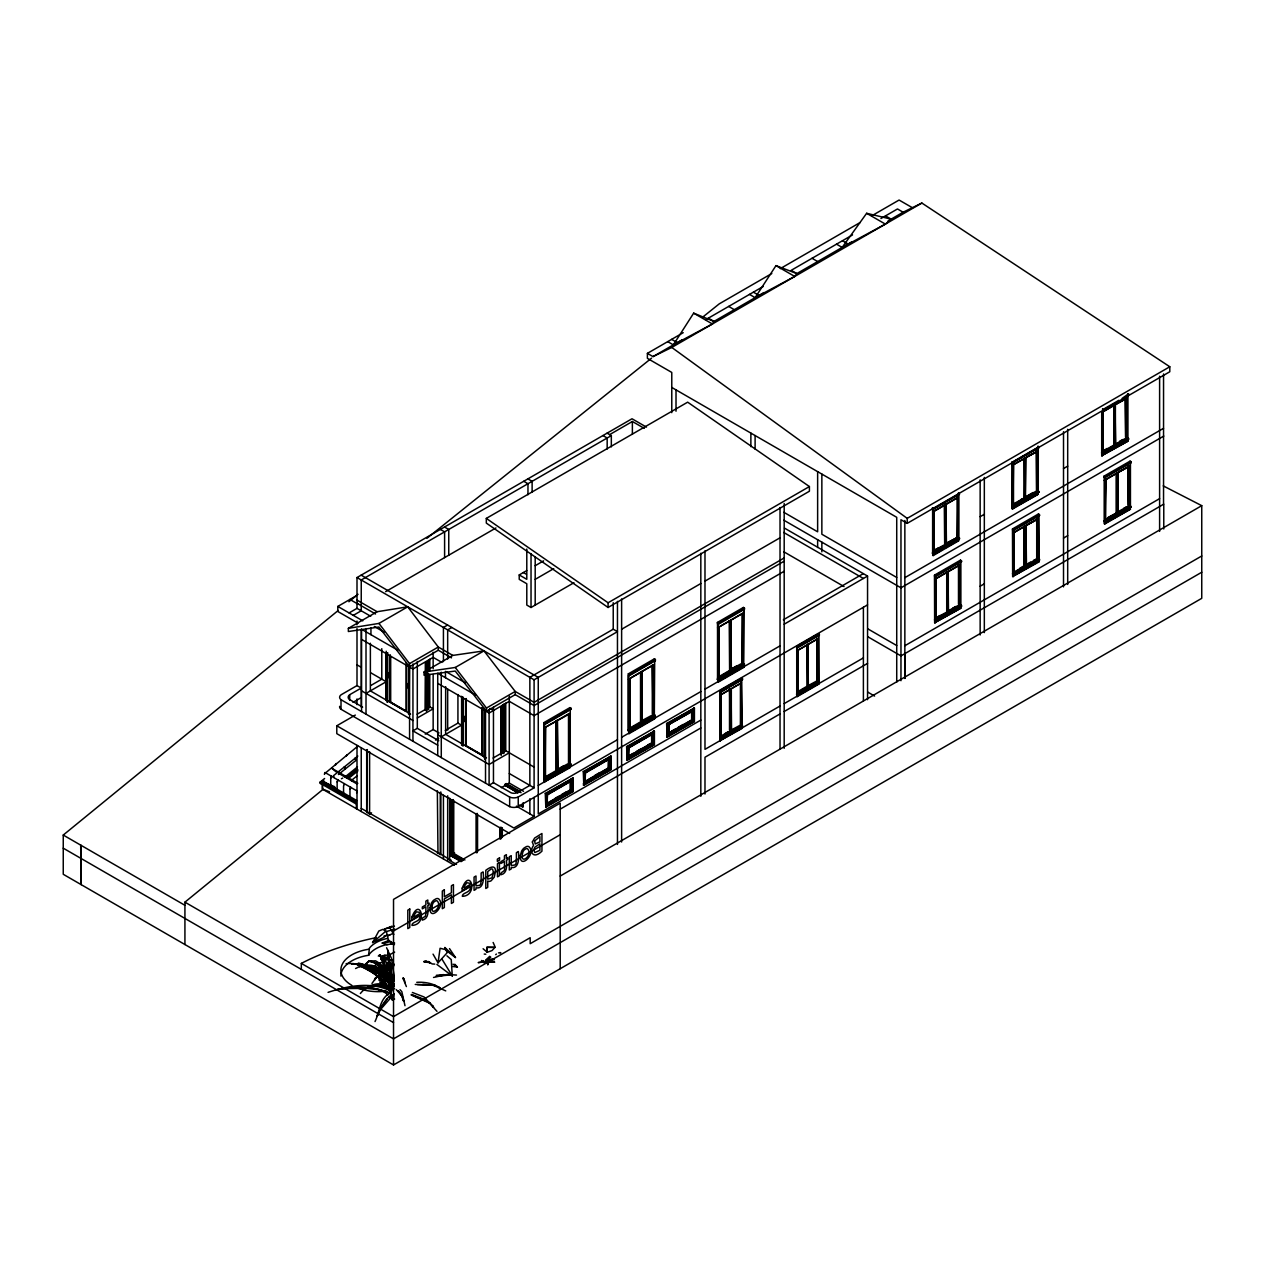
<?xml version="1.0" encoding="UTF-8"?>
<svg xmlns="http://www.w3.org/2000/svg" width="1265" height="1265" viewBox="0 0 1265 1265"><rect width="100%" height="100%" fill="white"/><g stroke="black" fill="none" stroke-linecap="round" stroke-linejoin="round"><path stroke-width="1.5" d="M784.189 557.96L534.099 702.344L515.203 691.449L484.005 650.874L452.807 655.412L424.044 672.015L424.044 675.21L455.242 671.051L486.456 711.246L515.203 694.643L534.099 705.538L784.189 561.154L784.189 503.486M486.313 518.397L486.313 523.093L608.086 607.469L809.41 491.231L809.41 486.551L687.654 402.175L486.313 518.397L608.086 602.773L608.086 607.469M486.456 711.246L486.456 708.052L455.242 667.477L424.044 672.015M515.203 694.643L515.203 691.449L486.456 708.052M526.746 570.594L519.219 574.942L519.219 579.354L526.793 583.734L526.793 605.065L531.031 607.5L573.946 582.722M535.19 605.097L535.19 556.647M632.374 434.369L632.374 421.498L644.312 428.376M784.189 748.295L784.189 561.154M389.414 956.735L387.058 955.138L383.769 955.47L381.255 956.973L380.797 959.012L389.32 957.336M392.024 966.571L392.245 963.345L391.755 966.444M393.668 981.608L394.016 975.979M390.3 964.151L389.952 968.927L387.327 966.191L390.806 970.682M371.736 969.733L371.878 968.184M438.022 962.855L440.094 948.276L446.245 949.778L447.004 952.909L438.022 962.855L433.041 954.126M379.342 977.703L379.073 980.391L386.6 979.3M392.798 996.899L392.672 998.18L389.557 997.737M378.298 956.055L379.974 954.822L382.615 959.629L389.541 978.794M393.304 983.569L394.048 977.086M392.83 983.49L393.747 976.074M393.921 993.547L393.431 1000.046L390.679 998.069L393.02 999.097M392.197 998.401L392.403 996.915M629.385 729.399L629.685 678.562L629.29 727.928M390.806 994.432L392.087 989.53L394.569 988.55M383.912 962.206L385.683 957.684M392.024 967.013L392.008 963.566L391.375 966.745M393.605 986.7L394.111 984.028M394.427 926.138L384.117 929.206L389.509 927.245L393.794 934.44M933.538 551.999L934.076 511.787M1013.581 573.219L1013.882 532.518L1013.486 571.954M1102.637 452.427L1102.954 411.71L1102.542 451.146M375.025 1021.551C379.69 1011.984 379.437 999.318 389.446 993.262L391.217 994.843M392.925 967.425L394.316 964.23M324.409 774.401L324.979 772.488L357.157 791.068L356.588 792.981M337.217 781.802L337.802 779.888M337.36 781.881L337.929 779.967M343.764 785.581L344.207 783.588M350.041 789.202L350.611 787.289M350.168 789.281L350.753 787.368M383.659 963.898L381.998 969.196L383.2 973.844M379.532 954.933L379.247 955.565C384.196 957.905 386.758 972.152 389.335 978.715M394.048 994.021L380.401 1009.628L377.112 1016.317C380.053 1008.379 384.339 1000.141 391.17 995.033L392.277 995.239M377.096 1016.317L377.887 1014.119M379.247 955.549C387.216 956.308 389.256 975.552 392.34 983.047M371.957 983.443L377.776 975.552L380.812 974.097L384.101 974.935M372.574 942.567L378.82 931.024L382.757 929.38L386.378 931.404L387.09 934.535L384.054 937.27L372.574 942.567L384.924 931.957L394.775 929.143M378.82 1011.858L387.39 998.559M374.567 979.853L375.579 977.94L374.567 979.853C378.915 969.686 393.889 977.212 394.142 986.542M324.583 773.69L357.821 746.129M335.367 765.009L336.031 763.696M335.589 764.819L336.269 763.507M346.151 756.312L347.053 754.826M356.92 747.631L357.6 746.318M340.902 976.09A37.333 21.552 0 0 1 368.574 955.265L369.475 948.07A32.147 18.564 0 0 1 387.485 938.393M368.842 955.249L369.475 954.063A32.147 18.564 0 0 1 387.485 944.386M391.407 967.346L392.941 964.721L393.225 967.393M667.714 341.629L673.344 344.871L712.416 323.982L713.982 321.421L763.933 292.579M362.47 966.95L368.779 961.084L375.563 960.831C384.307 965.495 389.92 974.445 392.261 983.885M673.344 344.871L693.663 313.151L713.982 321.421L708.353 318.163M749.513 294.397L755.142 297.655L775.983 265.618L796.824 273.588L851.456 242.042M365.949 964.088L368.842 961.289C380.923 961.4 389.288 973.623 392.229 984.265M842.158 247.418L866.636 213.295L891.113 219.145L885.389 224.111L842.158 247.418L836.529 244.161M360.367 993.515C367.672 984.328 381.998 979.474 391.454 988.977M755.142 297.655L794.736 276.45L796.824 273.588L791.194 270.331L852.547 234.911M364.099 990.353L365.506 988.835L364.099 990.353C369.949 983.664 380.876 984.534 388.545 987M384.212 962.127L378.725 962.965L374.219 966.001L381.998 969.196L389.177 962.886L386.837 962.301M568.38 792.443L559.446 798.278L572.144 790.34L572.539 778.955L546.338 794.072L546.464 805.773M606.362 770.543L597.428 776.394L610.141 768.44L610.536 757.055L584.319 772.188L584.319 783.794L610.536 768.677L583.276 783.794M653.483 732.451L627.677 747.204L627.82 758.889L653.483 743.456L652.693 731.992M693.362 720.892L693.884 708.985L667.683 724.102L667.683 735.724L693.884 720.591L666.623 735.724M355.591 968.531L363.387 964.626L372.052 965.353A39.041 31.72 9.6 0 1 386.869 976.406M384.196 959.85L388.94 957.969M361.49 965.527L359.877 966.681L363.403 964.815L371.799 966.84A39.041 31.72 9.6 0 1 392.292 987.791M1163.231 485.886L1201.75 505.668L1201.75 598.329L393.526 1064.956L63.25 874.289L63.25 835.058L338.198 610.489M348.887 601.76L358.042 594.281M184.927 944.528L184.927 902.166L322.97 789.407M328.394 786.64L320.045 783.335L320.045 782.165L324.599 778.497M357.821 756.059L333.517 775.666L334.181 777.501M338.403 774.528L356.066 760.297L355.307 758.099M345.187 776.821L357.457 766.922M346.752 777.026L357.283 768.551M347.227 778.339L357.853 769.768M348.745 778.275L357.853 770.923M351.259 780.537L357.283 775.698M426.922 538.305L651.538 358.153M702.312 317.436L719.232 303.869L771.824 273.509M359.877 966.666L361.426 965.432M388.719 955.692L385.129 958.396L380.986 959.582L388.308 958.554M640.786 751.394L649.72 745.559M667.019 735.345L689.725 722.457M377.096 972.295L381.998 969.196L376.274 963.946M680.791 728.308L693.489 720.37L668.078 734.728L668.078 724.339L692.698 710.124L692.698 720.512M387.976 955.534L394.633 952.15M485.618 960.214L489.666 956.356L490.757 957.131L486.25 960.182L493.081 958.759L494.394 959.676L487.8 960.42L488.59 962.633L487.737 964.895L487.231 960.435M377.982 975.805L376.717 976.548C384.513 973.433 391.423 981.624 392.213 988.851M780.315 268.607L860.058 222.561M871.933 215.714L899.083 200.044L912.603 207.84M671.778 412.659L671.778 372.432L647.395 358.359L647.395 353.362L683.226 332.679M705.933 319.555L763.238 286.475M880.93 218.529L897.486 208.962L903.115 212.22L921.869 203.048L1169.793 366.755L1169.793 371.752L907.211 523.362L900.965 519.741L900.965 680.712M647.395 353.362L653.025 356.604L682.23 339.747M888.077 220.901L903.115 212.22M653.025 356.604L671.778 347.448L921.869 203.048M370.724 616.261L356.999 608.354L356.999 577.552L632.01 418.762L646.478 427.127M609.635 434.622L632.374 421.498M611.327 446.877L611.327 435.603L361.237 579.987L361.237 610.789L353.315 615.359M358.058 623.155L337.818 611.485L337.818 606.425L356.651 595.562M349.077 612.924L356.999 608.354M385.619 591.656L495.943 527.964M451.51 657.863L438.291 650.226L409.528 666.829L378.947 627.013L348.365 631.52L348.365 628.326L377.128 611.722L407.709 606.821L438.291 647.032L452.807 655.412M348.365 628.326L378.947 623.424L407.709 606.821M535.174 565.724L543.602 560.854M447.589 625.036L443.43 627.44L443.43 661.611M451.826 627.487L447.668 629.891L447.668 659.002M535.19 579.354L553.722 568.649M362.612 707.135L349.14 699.292A7.021 4.048 0 0 1 349.709 694.706L361.237 688.049L356.999 685.598L341.155 694.754A7.021 4.048 0 0 0 341.012 699.719L341.012 709.27L509.653 806.627A7.021 4.048 0 0 0 518.239 806.548L867.553 604.876M370.692 685.567L381.777 679.163L381.777 648.676M409.528 666.829L409.528 663.635L438.291 647.032L438.291 650.226M366.012 693.394L386.22 681.724L370.724 672.774M352.998 702.36L361.237 697.6M429.879 659.618L427.57 660.947L427.57 709.997M509.653 833.461L336.79 733.653L336.79 725.778L355.323 715.073M406.207 662.591L406.207 711.404L390.031 702.059L390.031 655.207M455.242 667.477L484.005 650.874M409.085 712.401L409.386 665.374M608.086 602.773L809.41 486.551M417.118 714.203L429.784 706.882L433.152 708.827L417.308 717.967M320.583 782.26L355.797 802.595L355.797 803.765L320.583 783.43L320.583 782.26L323.793 780.41M438.781 740.737L417.308 728.34L412.943 730.87L437.722 745.18M425.23 734.143L433.152 729.573L439.034 732.957M356.999 577.552L534.099 679.795L617.462 631.662L613.225 629.211L529.861 677.344L529.861 785.407L517.195 792.712A5.36 3.099 0 0 1 510.981 792.76L493.461 782.687L489.096 785.201L489.096 709.633M445.264 730.443L457.93 723.121L461.488 725.177L441.279 736.847M621.621 629.258L700.826 583.529M704.985 581.125L780.031 537.799M435.508 740.072L438.67 738.238M481.823 708.21L481.823 755.078L465.647 745.733L465.647 698.881M366.692 749.939L366.692 812.272L367.34 749.576M784.189 571.258L534.099 715.642L509.305 701.332L489.096 713.017L437.722 683.353M366.692 812.272L369.601 813.948L371.546 812.842M484.701 756.075L485.001 711.009M569.74 764.534L570.262 767.57L544.045 782.102L543.855 722.647L569.914 707.609L570.974 708.21L570.974 709.38L544.915 724.434L544.045 723.707M628.278 673.897L654.337 658.859L655.381 659.476L655.381 660.646L629.337 675.684L628.278 673.897L629.337 674.514L655.381 659.476M717.35 622.475L743.409 607.437L744.468 608.054L744.468 609.224L718.409 624.262L717.35 622.475L718.409 623.092L744.468 608.054M543.855 722.647L544.915 723.248L570.974 708.21M628.278 675.083L628.278 730.727L629.337 731.344L655.381 716.306L654.337 714.709L654.685 660.441M717.35 623.645L743.757 609.018L743.757 663.698L730.838 670.529L730.838 620.166L731.376 670.845C726.806 670.83 718.647 680.032 718.504 677.708L718.773 627.14L718.362 676.49M630.587 674.356L653.072 661.374M544.883 776.663L545.278 727.296L544.962 778.149L546.021 778.75L545.009 777.88L545.5 727.786M907.211 523.362L907.211 518.365L1169.793 366.755M493.065 758.051L505.747 750.73L534.099 767.096M1118.877 400.293L1102.59 409.702L1102.59 408.753M1122.134 398.412L1128.649 393.715M1012.917 462.721L1038.96 447.684L1038.96 446.735L1012.917 461.772L1012.917 462.721L1011.858 462.105M509.305 752.786L489.096 764.455L437.722 734.807M932.431 508.672L933.491 509.273L932.431 507.724L933.143 508.878L958.838 494.03L958.838 537.767L945.935 544.614L945.935 504.324L946.457 544.93L933.538 551.777L934.598 552.378M933.491 509.273L959.55 494.236L958.49 492.686M1103.697 452.791L1102.685 452.206L1114.623 445.881L1114.101 405.274L1113.785 445.122L1102.954 451.384M1115.018 404.737L1115.556 445.343L1115.335 404.563L1114.939 443.999M1116.884 403.661L1127.004 398.428M1127.937 438.971L1127.937 441.169L1101.704 455.7L1101.704 412.422L1127.415 397.589M1013.486 465.22L1012.996 505.225C1013.091 507.85 1020.871 497.698 1024.95 498.9L1024.413 458.294L1024.112 498.141L1012.87 504.166M1025.346 457.756L1025.346 498.062L1025.646 457.582L1025.251 497.019L1032.999 492.559M1027.196 456.697L1037.332 451.447M783.335 619.803L863.331 573.63M501.383 787.668L509.305 783.098L523.536 791.305M784.189 624.198L867.553 576.065L867.553 699.672M980.154 516.689L984.328 514.286M1063.517 468.556L1067.692 466.153M1104.092 450.261L1107.191 448.474M1119.588 441.327L1122.672 439.54M1115.335 444.236L1126.166 437.975L1125.771 398.08L1126.166 437.975M1020.618 499.707L1024.112 498.141M1115.018 445.043L1127.937 438.196L1127.937 394.459M938.108 548.061L933.459 550.734L944.686 544.709L944.291 504.814M947.39 542.685L957.083 537.562L957.083 497.888M1025.646 497.256L1036.494 490.994L1036.098 451.099M1101.704 453.503L1102.59 454.214L1128.649 439.176L1127.937 438.196M1102.59 454.214L1101.53 452.823L1103.159 452.491L1103.159 411.726L1127.004 397.969L1127.004 438.734M1114.623 445.881L1115.556 445.343M945.841 543.586L957.083 537.562M1012.032 465.441L1038.265 450.909L1037.727 490.899L1038.96 492.196L1012.917 507.233L1011.858 506.632L1012.032 462.01M1025.346 498.062L1038.265 491.215L1038.265 447.478L1012.553 462.31L1012.553 506.047L1013.486 505.51L1013.486 464.745L1037.332 450.988L1037.332 491.753M1128.649 438.402L1102.242 453.803L1102.242 456.001M958.317 493.73L958.317 537.467L959.55 538.764L933.491 553.801L932.431 553.184L934.076 552.078L934.076 511.313L957.921 497.54L957.921 538.305M1011.858 506.632L1012.553 509.02L1012.032 506.522M1024.95 498.9L1025.868 498.363M560.363 767.728L563.463 765.926M732.308 668.458L736.942 665.77M1012.553 506.838L1038.96 491.421M545.278 776.884L556.11 770.638L556.11 721.05M557.264 769.515L568.507 763.475L568.507 713.887M629.685 728.15L640.533 721.888L640.533 672.3M641.687 720.765L652.914 714.741L652.519 664.931L652.914 714.741M718.773 676.728L729.605 670.466L729.209 620.656M730.759 669.343L741.986 663.319L741.986 613.731M932.431 553.184L933.143 555.588L958.838 540.74L958.838 538.558L933.143 553.39L933.143 555.588M945.461 547.856L958.317 540.44L958.49 537.372M1101.704 455.7L1127.937 441.169M932.431 552.41L933.491 553.026L959.55 537.973M556.948 771.539L556.426 720.86L556.426 771.239L545.009 777.88L557.881 771.002L557.343 720.338L557.343 770.701L570.262 763.854L570.262 709.191L544.567 724.023L543.855 778.481L544.915 779.098L570.974 764.06L570.974 765.04L544.915 780.078L544.045 779.366M630.444 729.731L629.432 729.13L642.304 722.268L641.766 671.589L641.766 721.967L654.685 715.12M743.757 609.018L743.235 663.382L744.468 664.868L718.409 679.906L717.35 679.305L718.979 677.993L718.979 627.029L742.824 613.272L742.824 664.22M1012.032 508.72L1038.265 494.188L1037.727 491.69M544.567 778.687L545.5 778.149L545.5 727.201L569.345 713.428L569.345 764.392M628.99 729.952L629.907 729.415L629.907 678.467L653.752 664.694L653.752 715.658M628.278 730.727L654.685 716.101L654.685 718.836L628.99 733.668L628.452 730.632M717.35 679.305L743.757 664.663L743.757 667.414L718.061 682.246L717.524 679.194M743.757 667.414L743.235 664.362L744.468 664.868M1012.553 509.02L1038.265 494.188M628.278 729.747L629.337 730.364L655.381 715.326M717.35 678.325L718.409 678.941L744.468 663.888M932.621 555.272L942.251 549.722M570.262 764.835L544.567 779.667L544.567 782.403M341.012 699.719L509.653 797.077A7.021 4.048 0 0 0 518.239 796.997L534.099 787.842L534.099 679.795M538.257 785.439L617.462 739.709M621.621 737.305L700.826 691.576M704.985 689.172L780.031 645.862M904.855 577.662L1163.547 428.313M437.342 790.815L437.975 852.689M522.382 804.287L521.591 804.746L522.904 805.204M720.323 741.005L720.323 738.697L741.907 726.236L741.907 728.545L719.88 740.752L719.722 690.801L741.606 678.167L742.508 678.673L742.508 679.669L720.623 692.303L719.88 691.702M796.586 646.431L818.455 633.797L819.356 634.303L819.356 635.299L797.472 647.933L796.586 646.431L797.472 646.937L819.356 634.303M741.464 679.242L741.907 725.414L741.464 679.242L742.508 679.669M796.586 647.411L818.755 635.125L818.755 681.044L807.908 686.8L807.908 644.486L808.351 687.053C804.508 687.037 797.662 694.77 797.535 692.825L797.503 650.495L817.981 638.699L817.981 681.503M818.455 634.777L819.356 635.299M719.722 690.801L720.623 691.307L742.508 678.673M741.907 679.495L720.323 691.955L720.323 737.875L721.097 694.627M1163.768 436.077L900.965 587.814L783.826 520.2M545.278 793.471L573.077 778.038L573.077 791.479L545.816 807.228L545.278 793.471L547.524 794.768L547.002 803.022M583.276 771.571L611.058 756.138L611.058 769.594L583.798 785.328L583.276 771.571L585.521 772.868L584.983 781.122M626.618 746.587L654.416 731.154L654.416 744.595L627.155 760.344L626.618 746.587L628.879 747.884L628.341 756.138M666.623 723.501L694.422 708.068L694.422 721.509L667.161 737.242L666.623 723.501L668.347 724.481L668.347 734.886L667.556 734.427M437.342 853.053L440.9 854.365L440.9 792.032M519.377 805.141L522.777 807.117L523.315 802.959M573.077 778.038L545.816 793.772L545.816 807.228M611.058 756.138L583.798 771.887L583.798 785.328M654.416 731.154L627.155 746.888L627.155 760.344M694.422 708.068L667.161 723.801L667.161 737.242M570.815 790.182L571.622 790.641L571.622 780.252L547.002 794.467L547.002 804.856L546.211 804.398M603.879 771.128L609.603 768.756L609.603 758.352L584.983 772.567L584.983 782.956L584.193 782.497M652.171 743.298L652.961 743.757L652.961 733.368L628.341 747.583L628.341 757.972L627.551 757.514L632.468 754.667M668.347 724.481L692.967 710.282L692.967 720.671L692.176 720.212M608.275 759.427L585.252 772.725L585.252 781.28L608.275 767.981L608.544 759.585L608.544 768.14L585.521 781.438M668.616 724.639L691.908 711.499L691.908 720.054L668.885 733.352L668.616 724.639L691.908 711.499M547.524 794.768L570.562 781.47L570.562 790.024L547.524 803.322M585.521 772.868L608.544 759.585M628.879 747.884L651.902 734.586L651.902 743.156L628.879 756.438M1038.881 559.778L1038.881 561.976L1012.648 576.508L1012.474 528.96L1038.518 513.906L1039.577 515.456L1013.534 530.509L1012.474 529.893L1038.881 515.266L1038.881 559.004L1025.962 565.834L1025.962 525.544L1026.484 566.151L1013.581 572.998L1014.641 573.598M1104.029 476.162L1130.088 461.124L1131.147 461.725L1131.147 462.674L1105.088 477.711L1104.029 476.162L1105.088 476.779L1131.147 461.725M1038.881 559.004L1038.344 514.95L1039.577 515.456M1104.029 477.095L1130.436 462.468L1130.436 506.206L1117.517 513.052L1117.517 474.675M1130.436 462.468L1131.147 462.674M935.183 623.013L935.183 620.815L960.878 605.982L960.878 608.18L934.645 622.712L934.471 575.164L960.53 560.11L961.59 561.66L935.531 576.714L934.471 576.097L960.878 561.47L960.878 605.208L947.959 612.054L947.959 571.748L948.497 612.355L935.578 619.202L935.578 578.896L959.945 564.965L959.945 605.729M1012.474 528.96L1013.534 529.561L1039.577 514.523M453.708 800.65L453.708 853.448L454.609 852.926M934.471 575.164L935.531 575.765L961.59 560.727M1019.685 568.38L1024.334 565.692L1024.334 526.034L1025.567 526.382L1025.567 566.688M1037.948 519.235L1026.263 525.37L1025.868 564.807L1030.516 562.119M1105.041 519.172L1105.452 479.72L1105.136 520.437L1106.195 521.053L1130.04 507.044M1105.673 480.21L1105.183 520.231L1117.121 513.89L1117.121 473.6L1116.283 473.474L1116.283 513.131L1105.452 519.393M1119.383 471.687L1129.503 466.437M555.224 798.262L558.513 796.365M561.802 794.467L566.736 791.621M594.85 775.429L599.8 772.583M629.986 755.189L633.275 753.292M636.564 751.394L641.497 748.548M648.091 744.737L651.902 743.156M671.636 731.154L674.925 729.241M678.214 727.343L683.147 724.497M668.616 733.194L691.639 719.911L691.639 711.341M552.773 800.603L557.691 797.756M562.625 794.926L567.542 792.08M595.689 775.872L598.962 773.974M449.66 798.136L449.66 860.469L450.561 859.947M637.402 751.821L640.675 749.939M669.201 733.479L674.119 730.632M571.353 790.483L546.733 804.698L546.733 794.309L571.353 780.094L571.353 790.483L572.539 790.562L546.338 805.694L572.144 790.34M609.335 768.598L584.73 782.814L584.73 772.409L609.335 758.209L609.335 768.598L610.141 768.44M652.693 743.614L628.088 757.814L628.088 747.425L652.693 733.21L652.693 743.614L653.894 743.678L627.677 758.81L653.483 743.456M546.986 805.932L573.077 791.479M583.276 785.027L611.058 769.594M628.326 759.047L654.416 744.595M666.623 736.942L694.422 721.509M534.099 797.409L534.099 816.352L513.875 828.022L336.79 725.778M700.826 720.085L538.257 813.948L538.257 677.392L361.158 575.148M560.158 809.173L700.826 727.976M725.13 733.542L728.166 731.787M980.154 586.217L984.328 583.813M1063.517 538.084L1067.692 535.68M720.576 736.183L730.016 731.107L729.684 689.267L730.016 731.107M730.98 730.174L740.42 725.098L740.42 683.448M797.44 691.813L806.532 686.547M807.829 685.804L817.269 680.728L816.937 638.888L817.269 680.728M719.88 737.622L720.623 738.222L742.508 725.588L720.623 739.045L719.88 738.444M741.132 725.873L741.132 683.068L720.655 694.865L720.686 737.195C720.844 739.155 727.691 731.407 731.502 731.423L731.059 688.856L731.059 731.17L741.907 725.414M741.464 725.161L742.508 725.588M818.455 680.712L819.356 682.041L797.472 694.675L796.586 694.169L797.946 693.062L797.946 650.257M796.586 694.169L797.171 696.635L818.755 684.175L818.313 681.614L819.356 682.041M796.586 693.346L797.472 693.853L819.356 681.218M818.755 681.867L797.171 694.327L797.171 696.635M780.031 706.012L704.985 749.339L704.985 550.844M784.189 703.609L863.394 657.895M1033.616 560.332L1037.11 558.782L1036.715 518.887L1036.715 558.545M1108.14 517.385L1116.283 513.131M1123.62 508.435L1126.72 506.648M1013.882 572.191L1024.729 565.929L1024.729 526.256M1026.263 565.044L1037.11 558.782M1117.438 512.009L1128.665 505.984L1128.269 466.089L1128.665 505.984M393.526 930.961L560.205 834.726M937.033 617.273L940.132 615.486M952.513 608.339L955.613 606.536M1038.344 558.687L1039.577 559.984L1013.534 575.022L1012.648 574.31M1130.088 505.794L1131.147 507.186L1105.088 522.224L1104.029 521.623L1105.673 520.5L1105.673 479.735L1129.503 465.979L1129.503 506.743M935.483 618.158L946.726 612.134L946.726 572.46M947.88 611.011L959.107 604.986L958.712 565.091L959.107 604.986M1013.534 575.022L1012.474 573.63L1014.103 573.298L1014.103 532.533L1037.948 518.761L1037.948 559.525M1104.029 521.623L1104.74 524.01L1130.436 509.178L1129.914 506.68L1131.147 507.186M1117.121 513.89L1118.054 513.353L1117.833 472.572L1117.833 512.246M960.53 604.797L961.59 606.188L935.531 621.226L934.645 620.514M1039.577 559.193L1013.17 574.61L1013.17 576.808M1131.147 506.411L1104.74 521.828L1104.74 524.01M961.59 605.397L935.531 620.451L934.471 619.834L936.1 619.502L936.1 578.738M1012.648 576.508L1036.747 562.593M1104.203 523.71L1130.436 509.178M934.645 622.712L960.878 608.18M780.031 713.934L704.985 757.245L704.985 794.025M784.189 711.515L867.553 663.398M904.855 645.735L1159.61 498.647M560.205 876.06L1201.75 505.668M1201.75 555.983L530.193 943.706L530.193 937.713L393.526 1016.617L301.323 963.392L301.323 969.385M1201.75 572.239L393.526 1038.865L63.25 848.183M377.95 975.979C385.414 973.86 391.85 981.355 392.83 988.344M341.423 778.766L342.72 778.086M389.288 996.741L391.77 996.314L392.34 1000.204L391.312 997.231L392.972 998.907M389.098 927.53L391.865 926.154M393.194 933.317L387.707 935.879L388.134 939.737L394.459 944.639M328.062 992.361C347.764 985.799 370.392 981.529 390.015 990.622M394.648 943.105L387.137 944.797L382.236 943.058L388.877 940.464M495.722 954.664L496.402 954.063M390.774 993.436C373.808 985.925 353.33 985.435 335.51 990.337L338.245 989.309M335.525 990.337L338.356 989.341M433.531 977.466L446.988 974.509L456.491 975.062M390.395 993.389L389.24 989.483L383.184 981.023L379.69 982.099L386.189 984.423M484.479 961.732L478.186 962.602L484.637 961.874M436.441 976.295L449.486 975.015L446.94 974.714M436.314 976.216L443.683 974.809M346.12 963.677C363.055 962.017 379.405 971.789 390.047 984.787M382.236 943.058L391.486 941.634M375.626 985.514L367.277 987.522C375.373 984.281 389.335 984.502 391.454 995.16M423.917 961.685L428.503 961.558L432.171 963.946L434.78 964.12M426.273 961.353L423.965 961.716L430.116 962.776L428.345 961.827M353.805 963.74L351.686 963.946C364.636 963.661 375.468 974.271 384.892 981.988M351.686 963.946L353.726 963.645M341.724 988.55C356.635 988.439 376.116 984.107 388.07 994.986M424.028 961.416L426.321 961.163M341.692 988.598L366.17 988.392L381.556 989.989M436.33 975.315L443.667 974.619M368.842 949.256L368.574 949.272A37.333 21.552 0 0 0 351.828 985.34M373.444 969.638L381.998 969.196L374.582 967.804M417.45 984.549L432.282 984.834L445.739 990.89M416.754 982.32C424.676 981.814 433.421 983.379 439.967 988.012L437.753 986.621M415.252 984.439L435.176 985.419M451.02 799.622L451.02 855.836L460.444 860.753M384.291 959.961L393.209 959.993M358.343 963.029C368.305 965.274 377.792 970.381 384.544 978.446M422.858 984.328L435.113 985.467M363.355 964.784L365.506 964.91M485.697 962.191L494.726 962.159L485.507 962.064M363.419 964.926L365.49 965.069L372.843 970.492L367.483 966.46M446.83 974.777L449.47 975.015M378.868 985.419L386.616 987.111M452.411 966.444L457.392 967.061L454.783 964.23M362.264 964.31L367.435 966.428M498.536 952.877L500.829 952.766L499.991 952.545M380.876 957.589L385.129 958.396L385.319 959.74M481.475 960.499L487.104 963.029L484.321 963.298L485.475 962.602L483.499 960.878M382.172 976.201L385.525 976.975M391.96 998.385L394.648 999.05M411.852 994.954L428.693 1002.149L436.978 1011.352M356.319 964.025L372.716 972.5L383.184 981.023M412.374 992.472L424.028 996.962L433.531 1007.193L432.314 1005.501M411.473 994.448L422.747 998.797L430.685 1003.651L411.109 994.938M356.208 963.946L366.55 968.848L379.737 977.434M386.584 947.738L391.47 958.364L394.063 975.963M484.242 954.063L485.807 954.205M322.512 781.881L334.735 786.719M320.045 782.165L335.067 788.142L335.067 789.297M329.485 791.795L322.512 789.028L322.512 783.035M373.602 972.39L375.452 973.323M384.576 990.606L388.213 992.472M885.5 215.888L891.113 219.145M866.636 213.295L885.389 224.111M1127.589 394.048L1128.649 394.664M1124.885 398.206L1125.55 437.089M842.474 240.73L848.103 243.971M1103.159 412.2L1102.637 452.19L1114.101 445.565L1114.101 405.274M1127.589 438.56L1128.649 439.176M812.035 258.297L817.664 261.555M1129.914 465.599L1104.203 480.447M775.983 265.618L794.736 276.45M1037.901 446.134L1038.96 446.735M1037.727 447.162L1038.96 447.684M753.387 292.168L759.016 295.409M1104.029 520.832L1105.088 522.224M728.672 306.43L734.301 309.688M1038.96 492.196L1037.901 490.804M693.663 313.151L712.416 323.982M1038.344 518.397L1012.648 533.229M1011.858 505.842L1012.917 507.233M958.317 497.177L932.621 512.009M957.921 498.015L957.384 538.005M1014.103 533.008L1013.581 572.998L1025.03 566.372L1025.03 526.082M671.636 339.368L677.265 342.609M1039.577 559.984L1038.344 559.478L1038.881 561.976M958.317 538.257L959.55 538.764M671.778 387.438L896.727 517.306L896.727 682.088M961.59 561.66L960.53 560.11M960.341 564.601L934.645 579.433M959.945 565.439L959.423 605.429M936.1 579.212L935.578 619.439L936.638 620.04L935.626 619.218L947.042 612.576L947.042 572.286L947.564 612.893M960.53 605.571L961.59 606.188M783.826 512.293L817.633 531.806L817.633 471.639M896.727 577.472L821.855 534.241L821.855 474.075M784.474 528.106L867.553 576.065M783.668 532.439L863.394 578.469M607.089 433.152L611.327 435.603M602.931 435.555L607.168 438.006L607.168 449.043M783.668 551.698L844.055 586.565M867.806 628.847L896.727 645.545M867.806 636.754L900.965 655.887L1163.768 504.15L1163.768 528.976M818.313 638.477L796.729 650.953M817.981 639.189L817.538 681.25M527.9 478.882L532.122 481.317L532.122 492.354M807.829 644.154L808.177 685.994M523.726 481.285L527.964 483.72L527.964 494.757M744.468 609.224L743.409 607.437M743.235 613.019L717.524 627.851M742.824 613.857L742.302 663.919M797.44 650.147L797.772 692.002M797.946 650.748L797.503 692.809L807.133 687.243L807.133 644.944L807.576 687.512M867.806 692.129L874.605 696.066M730.759 619.755L731.154 669.58M818.755 684.175L818.455 633.797M718.979 627.63L718.457 677.692L729.921 671.067L729.921 620.704L730.443 671.383M741.464 682.847L719.88 695.307M741.132 683.559L740.689 725.604M444.537 527.015L448.759 529.45L448.759 555.209M523.378 572.539L526.414 574.278M440.362 529.418L444.6 531.853L444.6 557.612M519.219 574.942L526.793 579.307L526.793 549.042M720.576 694.517L720.923 736.372M721.097 695.118L720.655 737.179L730.284 731.613L730.284 689.314L730.727 731.882M655.381 660.646L654.337 658.859M654.147 664.441L628.452 679.273M653.752 665.279L653.23 715.342M741.606 725.904L742.508 726.41M692.698 708.906L693.489 709.365M692.176 709.823L692.967 710.282M629.907 679.052L629.385 729.114L640.833 722.505L640.833 672.126L641.371 722.805M654.337 715.69L655.381 716.306M652.835 731.455L653.357 743.994M652.171 732.909L652.961 733.368M569.74 708.874L570.974 709.38M569.345 714.029L568.807 764.092M356.999 600.1L377.128 611.722M356.999 603.294L375.547 613.999M349.915 599.452L357.948 604.085M557.264 719.927L557.659 769.737M609.335 756.976L610.141 757.435M608.813 757.893L609.603 758.352M441.959 662.449L433.152 657.373L412.943 669.043L361.569 639.378M374.266 626.428L384.18 632.168M337.818 606.425L362.786 620.846M544.045 728.023L570.262 713.492L569.914 764.424L570.974 765.04M465.504 682.942L445.47 671.367L445.47 677.708M397.811 650.21L361.569 629.274L361.569 711.578M475.514 695.054L437.722 673.249L437.722 755.553M489.903 708.432L493.461 710.487M570.974 764.06L570.262 763.854M583.671 783.414L584.462 783.873L584.462 772.267M571.353 778.876L572.144 779.335M570.815 779.793L571.622 780.252M356.999 664.852L361.237 667.303M410.587 714.093L370.376 690.88L370.376 643.237M486.487 757.909L445.644 734.332L445.644 686.689M509.305 773.532L534.099 787.842M361.569 690.832L412.943 720.497M506.269 783.525L519.899 791.384M505.747 783.826L521.069 792.681M505.004 784.158L518.966 792.08M505.447 784.727L518.571 792.301M505.178 784.869L518.302 792.459M504.877 785.012L518.033 792.602M504.609 785.154L517.764 792.76M516.436 806.153L534.099 816.352M357.821 783.288L332.047 768.408L335.984 771.808M338.467 772.109L339.115 773.627L356.841 783.857M453.708 853.448L464.967 859.947M463.29 859.773L453.313 854.017L452.364 855.187L462.468 861.022M463.48 860.184L453.265 854.286L453.313 799.591M460.887 860.5L452.364 855.567L452.364 799.907M323.998 781.644L356.872 800.619M451.02 855.836L461.14 861.671M322.401 781.928L356.366 801.536L356.366 808.699M361.237 808.367L451.02 860.216M449.66 860.469L456.507 864.422M454.372 865.276L322.401 789.091L322.401 783.098M184.927 902.166L393.526 1022.61M63.25 835.058L184.927 905.297M428.455 961.685L430.116 962.776M453.076 964.183L457.392 967.061M390.632 968.658L387.169 966.334L388.592 970.065M365.348 965.242L371.957 971.109M437.848 986.573L439.951 988.028M436.868 964.42L452.269 975.948L451.257 959.613L446.924 955.802M671.778 347.448L907.211 518.365M455.479 957.542L446.102 950.379L444.837 947.438L455.479 957.542L449.502 948.592M374.092 971.567L376.591 973.718M373.238 972.232L385.588 984.407M373.95 971.599L376.353 973.718M391.043 963.819L392.893 966.46M378.947 975.884L386.015 983.332M378.63 975.821L385.398 983.095M483.103 948.75L487.215 952.26L492.038 950.568L494.868 947.532L486.914 947.311L487.215 952.245L486.914 947.311L495.232 947.248L493.129 942.472M392.862 983L387.675 949.983M382.757 955.866L385.129 958.396L384.876 955.202M398.428 991.238L401.922 995.697M400.025 989.689L401.827 991.697L404.99 1005.707M387.011 976.738L391.328 982.984M398.333 990.811L402.586 997.105L401.906 995.539M396.182 989.578L401.464 995.365L403.677 1001.137L403.013 999.018M384.07 981.118L390.711 989.499M402.934 978.177L406.397 986.573M403.187 978.446L403.851 979.284L403.171 978.272M391.881 997.452L392.988 998.844M389.446 987.475L391.486 990.1M378.947 623.424L409.528 663.635M442.007 959.186L452.269 975.948M379.816 954.759L387.422 975.347M432.409 1005.406L433.516 1007.193M403.393 978.051L403.978 979.047M388.956 972.706L390.6 975.6M389.367 989.815L390.806 992.345M389.604 979.49C386.173 971.109 379.5 963.74 370.613 961.147L368.827 961.321C382.062 963.329 390.079 977.639 391.28 990.052M351.275 779.509L351.986 780.821M344.871 775.809L345.519 777.327M390.49 969.528L388.924 965.701L390.189 968.911L389.588 964.246M355.07 758.288L355.829 760.471M344.523 766.78L345.282 768.978M344.286 766.97L345.045 769.167M405.006 982.699L404.642 980.628M388.055 951.154L392.118 976.896M403.203 999.05L403.677 1001.137M387.849 950.98L390.964 980.786M1163.547 373.966L1163.547 504.292M1159.61 376.243L1159.61 531.379M1130.088 461.124L1130.088 462.057M1128.981 466.137L1128.981 506.427M1128.048 466.611L1128.048 505.099M1126.483 398.127L1126.483 438.417M1116.6 473.284L1116.6 513.59L1105.183 520.231L1106.195 521.053M1105.088 476.779L1105.088 477.711M1104.74 477.3L1104.74 521.038M1104.203 477L1104.203 520.737M1102.242 412.738L1102.242 453.028M1067.692 429.309L1067.692 584.462M1063.517 431.713L1063.517 586.865M1038.518 513.906L1038.518 514.855M1037.411 518.935L1037.411 559.225M1036.81 451.146L1036.81 491.437M1024.413 458.294L1024.413 498.584L1012.996 505.225L1012.965 464.919M1024.112 526.556L1024.112 565.044M1013.534 529.561L1013.534 530.509M1013.265 464.729L1013.265 504.403M1013.17 530.098L1013.17 573.836M984.328 477.427L984.328 632.595M980.154 479.846L980.154 634.998M958.49 565.597L958.49 604.101M948.276 571.574L948.276 611.248M946.236 504.15L946.236 543.808M945.524 545.468L945.524 505.162L945.002 545.152L933.586 551.793L933.538 511.471M935.879 578.722L935.879 618.395M935.531 575.765L935.531 576.714M935.183 576.302L935.183 620.04M933.855 511.297L933.855 550.971M933.143 508.878L933.143 552.615M932.621 508.562L932.621 552.299M905.123 653.483L905.123 678.309M904.855 520.516L904.855 678.467M863.394 607.279L863.394 700.636M821.855 542.147L821.855 551.856M817.633 539.712L817.633 547.476M816.763 639.41L816.763 679.827M797.472 646.937L797.472 647.933M797.472 693.853L797.472 694.675M797.171 647.585L797.171 693.505M796.729 647.332L796.729 693.252M780.031 507.518L780.031 748.769M755.11 435.54L755.11 449.122M750.872 433.104L750.872 446.687M743.409 663.287L743.409 664.267M741.606 678.167L741.606 679.147M731.312 688.713L731.312 730.364M729.51 689.789L729.51 730.205M720.623 691.307L720.623 692.303M720.623 738.222L720.623 739.045M718.409 623.092L718.409 624.262M718.409 678.941L718.409 679.906M718.061 623.851L718.061 678.53M718.061 679.511L718.061 682.246M717.524 623.55L717.524 678.214M700.826 553.248L700.826 796.302M693.884 707.752L693.884 721.208M676.016 389.873L676.016 411.22M668.885 724.798L668.885 733.352M667.825 724.181L667.825 735.803M653.894 730.854L653.894 744.294M652.297 665.548L652.297 713.666M642.082 671.415L642.082 721.003M629.337 674.514L629.337 675.684M629.337 730.364L629.337 731.344M628.99 730.933L628.99 733.668M628.452 674.972L628.452 729.652M621.621 598.978L621.621 842.016M617.462 601.381L617.462 844.419M613.225 602.725L613.225 629.211M610.536 755.837L610.536 769.278M609.999 758.494L609.999 768.978M572.539 777.722L572.539 791.178M572.017 780.394L572.017 790.862M569.914 707.609L569.914 708.779M560.205 968.737L560.205 803.164L393.526 899.383L393.526 1064.956M544.915 723.248L544.915 724.434M544.915 779.098L544.915 780.078M531.031 553.596L531.031 607.5M529.861 798.753L529.861 813.901M522.777 803.275L522.777 807.117M518.239 796.997L518.239 806.548M509.653 797.077L509.653 806.627M509.305 696.288L509.305 783.098M505.747 703.087L505.747 750.73M504.34 753.007L504.34 703.957L503.185 704.621L503.185 753.671M502.316 827.658L502.316 837.446M502.031 705.585L502.031 752.912M501.161 755.49L501.161 706.676L500.877 753.703M501.414 828.18L501.414 837.968M501.019 827.12L501.019 838.79M500.45 828.749L500.45 838.474M500.055 827.405L500.055 839.138M493.461 707.119L493.461 782.687M485.523 710.946L485.523 783.146M484.701 710.029L484.701 759.332M484.131 708.384L484.131 757.688M482.392 707.878L482.392 756.027M482.107 708.052L482.107 754.905L465.931 745.575L465.931 698.707M477.553 814.407L477.553 851.566M477.158 813.363L477.111 852.705M476.605 814.976L476.605 851.914M476.209 813.632L476.209 852.752M466.232 698.549L466.232 745.401M463.338 698.359L463.338 745.686M462.769 696.715L462.769 746.018M461.614 696.319L461.614 745.37M457.93 694.548L457.93 723.121M451.905 800.682L451.905 855.836M447.668 689.156L447.668 730.142M447.668 795.812L447.668 861.402M443.43 795.321L443.43 858.951M441.279 672.205L441.279 757.593M440.252 792.412L440.252 854.729M433.152 652.313L433.152 668.805M433.152 674.514L433.152 729.573M429.784 659.239L429.784 670.671M429.784 674.482L429.784 706.882M428.724 660.283L428.724 670.086M428.724 674.024L428.724 709.333M426.416 661.911L426.416 711.215M425.546 709.855L425.546 663.002L425.261 710.029M417.308 661.469L417.308 728.34M412.943 663.983L412.943 741.243M409.575 667.098L409.575 739.298M409.085 665.548L409.085 713.681M408.516 666.687L408.516 714.013M408.184 683.4L408.184 688.286M406.492 664.378L406.492 711.23L390.316 701.901L390.316 655.033M390.616 656.82L390.616 701.727M387.722 652.708L387.722 702.012M387.137 653.04L387.137 702.344M386.22 651.238L386.22 700.589M385.983 652.645L385.983 699.735M370.945 627.914L370.945 634.698M369.601 751.71L369.601 813.948M366.012 628.547L366.012 714.14M361.237 629.179L361.237 707.072M361.237 747.852L361.237 811.498M356.999 621.02L356.999 624.831M356.999 628.642L356.999 685.598M356.999 698.944L356.999 704.637M356.999 745.417L356.999 809.062M349.962 789.55L349.962 797.077M349.709 694.706L349.709 700.43M343.558 785.85L343.558 793.376M337.138 782.165L337.138 789.676M330.734 778.465L330.734 785.976M81.213 845.431L81.213 884.662L80.691 845.131M341.012 709.27A7.021 4.048 0 0 1 339.668 706.329M301.323 963.392A227.4 131.291 0 0 1 376.211 937.634M383.943 936.116A227.4 131.291 0 0 1 389.794 935.088M385.999 991.175A37.333 21.552 0 0 1 356.287 987.538M390.695 943.801A32.147 18.564 0 0 1 394.016 943.405M391.233 992.393A36.891 29.981 9.6 0 0 365.538 965.069L371.372 967.045A37.729 30.66 9.6 0 1 391.154 987.285M425.878 913.077L425.372 916.319L422.431 918.058L422.32 920.129C428.882 918.849 428.282 910.594 427.807 905.661L429.12 904.902L429.12 903.052L427.807 903.811L427.807 900L425.878 901.107L425.878 904.934L422.32 906.973L422.32 908.839L425.878 906.784L425.878 913.077M504.45 867.727C506.142 871.949 499.896 871.427 500.893 874.763C507.455 873.482 506.838 865.228 506.38 860.295L507.676 859.552L507.676 857.702L506.38 858.445L506.38 854.634L504.45 855.757L504.45 859.568L500.893 861.623L500.893 863.473L504.45 861.418L504.45 867.727M481.143 880.567L480.779 883.745A2.103 1.218 -60 0 1 479.641 885.326L475.988 885.895L475.988 875.997L474.059 877.104L474.059 890.37L475.988 889.263L475.988 887.793C484.179 889.595 483.863 876.534 483.088 871.901L481.143 873.008L481.143 880.567M516.389 860.216L516.025 863.394A2.103 1.218 -60 0 1 514.887 864.991L511.234 865.545L511.234 855.646L509.305 856.769L509.305 870.02L511.234 868.913L511.234 867.442C519.425 869.245 519.109 856.199 518.334 851.551L516.389 852.673L516.389 860.216M495.437 871.443L494.267 877.151L491.152 880.756A6.151 3.558 -60 0 1 488.559 881.326L487.737 881.025L487.737 887.366L485.792 888.489L485.792 870.336C488.322 868.343 495.801 863.426 495.437 871.443M411.837 917.22L411.757 919.94L419.711 915.354C421.403 922.232 411.599 921.268 411.963 925.411C428.376 924.873 420.027 895.81 411.837 917.22M430.005 907.606C429.041 922.312 446.292 905.882 438.765 898.956A6.467 3.732 -60 0 0 436.14 898.751L433.927 900.016A6.404 3.7 -60 0 0 431.318 903.257L430.005 907.606M462.199 888.141L462.12 890.86L470.09 886.259C471.766 893.153 461.962 892.189 462.342 896.332C478.755 895.794 470.406 866.731 462.199 888.141M520.31 855.456C519.362 870.178 536.597 853.748 529.07 846.807A6.467 3.732 -60 0 0 526.446 846.601L524.248 847.882A6.404 3.7 -60 0 0 521.623 851.108L520.31 855.456M533.735 849.685L534.779 852.563L539.902 850.349L539.902 843.818L534.921 847.155L533.735 849.685M493.445 872.486L491.943 877.863L487.737 879.159L487.737 871.601L490.994 869.055A3.716 2.151 -60 0 1 492.623 869.308L493.445 872.486M432.108 905.708C429.547 917.995 442.876 907.163 437.358 901.107A3.7 2.135 -60 0 0 435.745 900.854L434.322 901.676A3.668 2.119 -60 0 0 432.725 903.779L432.108 905.708M522.429 853.575C519.852 865.861 533.182 855.029 527.679 848.957A3.7 2.135 -60 0 0 526.066 848.72L524.643 849.542A3.668 2.119 -60 0 0 523.03 851.645L522.429 853.575M532.359 841.968L533.53 845.463C529.039 851.408 532.897 859.931 541.942 851.187L541.942 833.493L534.621 838.062L532.359 841.968M413.813 915.481L413.639 917.141L419.711 913.63L419.427 912.318L416.47 911.828L413.813 915.481M464.192 886.401L464.002 888.062L470.09 884.551L469.789 883.239L466.848 882.749L464.192 886.401M534.573 840.956L535.237 843.961L539.902 841.857L539.902 836.687L534.573 840.956M331.383 776.188L330.813 778.101L331.525 776.267M570.294 781.311L547.271 794.61L547.271 803.164L570.294 789.882L570.294 781.311M651.633 734.443L628.61 747.726L628.61 756.296L651.633 742.998L651.633 734.443M409.765 909.013L407.82 910.136L407.82 928.605L409.765 927.498L409.765 909.013M499.549 857.86L497.351 859.125L497.351 861.433L499.549 860.168L499.549 857.86M444.347 889.833L442.323 891.019L442.323 908.697L444.347 907.527L444.347 898.862L451.399 894.798L451.399 903.447L453.439 902.277L453.439 884.599L451.399 885.769L451.399 892.71L444.347 896.774L444.347 889.833M499.422 862.461L497.477 863.584L497.477 876.851L499.422 875.728L499.422 862.461M389.13 673.075L388.387 672.648L389.13 677.945L389.13 673.075M464.745 716.749L464.002 716.322L464.745 721.619L464.745 716.749"/></g></svg>
